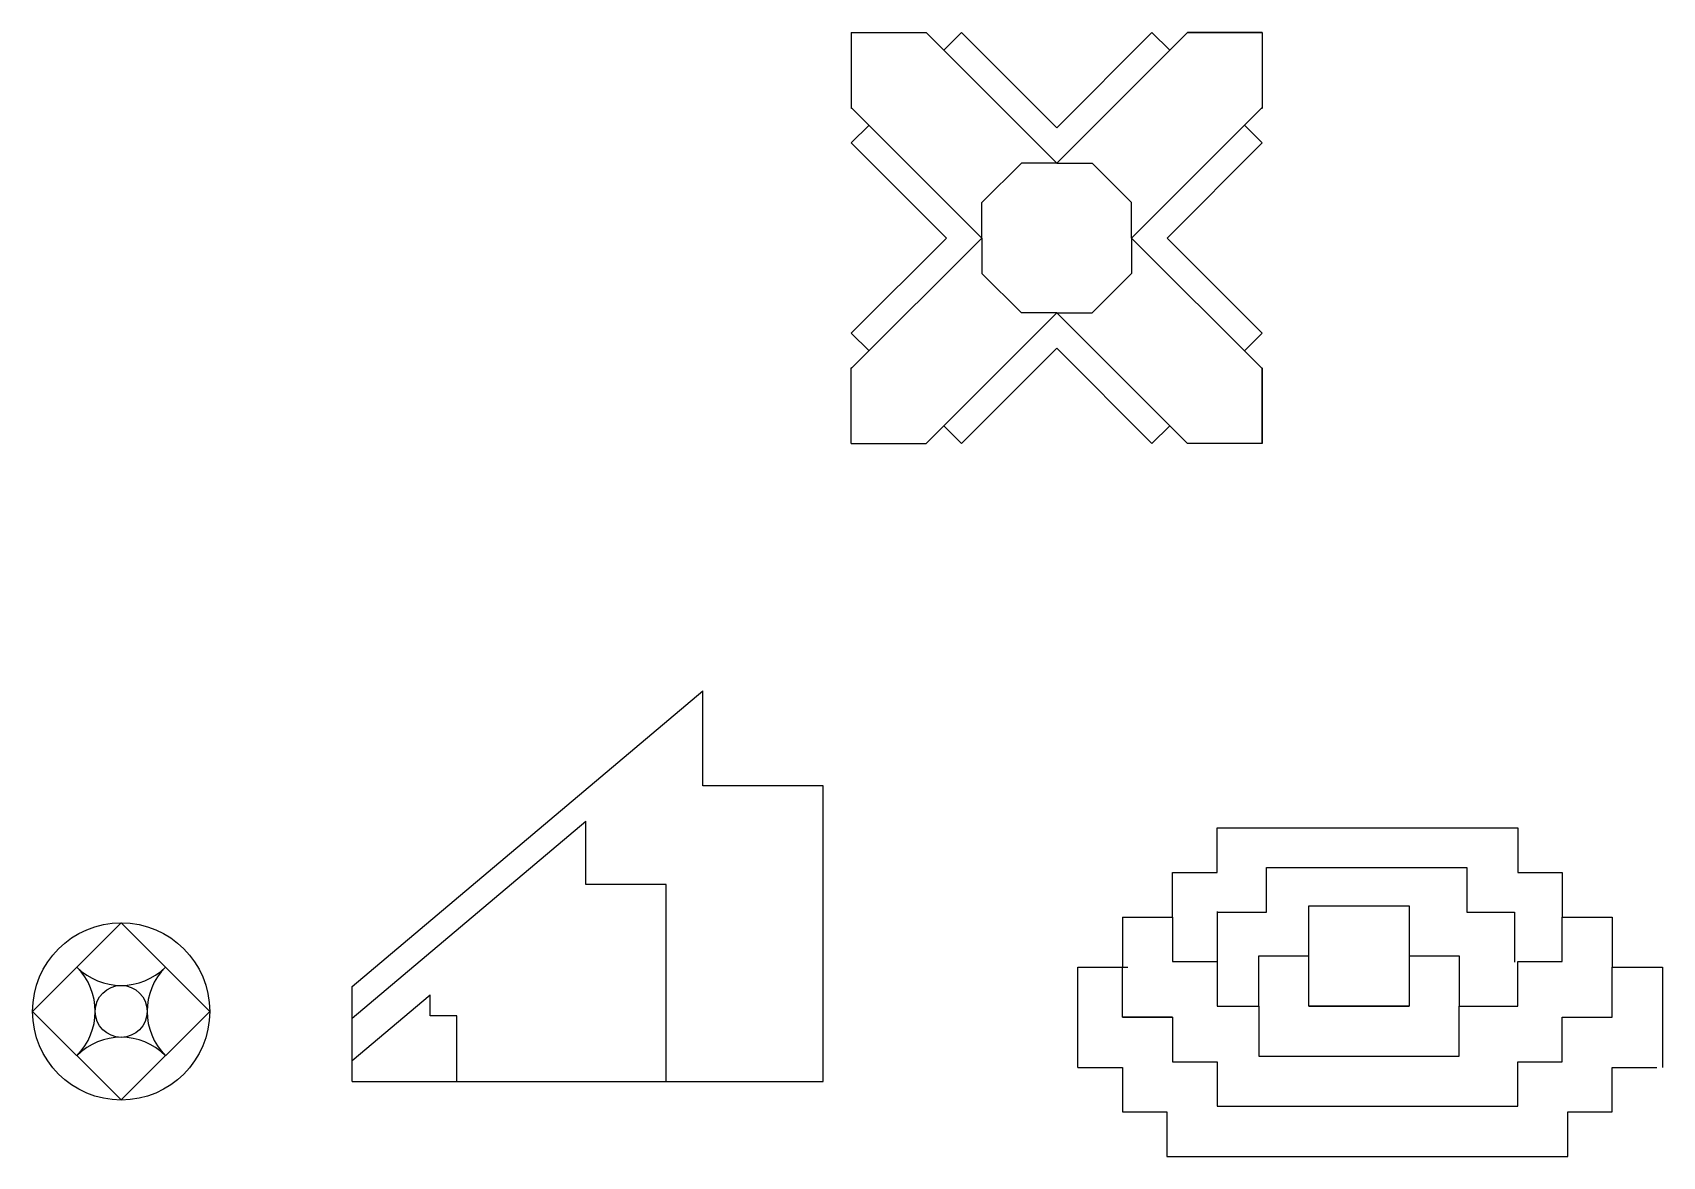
# Model space of a CAD drawing. Header units: inches. Extents: x 149 to 474, y 160 to 385.
import ezdxf

# ---------------------------------------------------------------- set-up
doc = ezdxf.new("R2010")
doc.units = ezdxf.units.IN
doc.header["$MEASUREMENT"] = 0

msp = doc.modelspace()

# ---------------------------------------------------------------- linework, layer by layer
for p, q in [((312.26, 384.69), (327.19, 384.69)), ((312.26, 384.69), (327.19, 384.69)), ((312.26, 384.69), (312.26, 369.57)), ((353.26, 358.62), (327.19, 384.69)), ((334.26, 384.69), (330.73, 381.15)), ((353.26, 365.69), (334.26, 384.69)), ((353.26, 358.62), (379.33, 384.69)), ((353.26, 365.69), (372.26, 384.69)), ((372.26, 384.69), (375.8, 381.15)), ((394.26, 384.69), (379.33, 384.69)), ((379.33, 384.69), (394.26, 384.69)), ((394.26, 384.69), (394.26, 369.57)), ((394.26, 384.69), (394.26, 369.57)), ((338.33, 343.69), (312.26, 369.76)), ((312.36, 369.66), (312.26, 369.57)), ((368.19, 343.69), (394.26, 369.76)), ((394.17, 369.66), (394.26, 369.57)), ((315.8, 366.22), (312.26, 362.69)), ((390.73, 366.22), (394.26, 362.69)), ((312.26, 362.69), (331.26, 343.69)), ((394.26, 362.69), (375.26, 343.69)), ((353.26, 358.62), (346.19, 358.62)), ((353.26, 358.62), (360.33, 358.62)), ((353.26, 358.62), (360.33, 358.62)), ((338.33, 343.69), (338.33, 350.76)), ((338.33, 343.69), (338.33, 350.76)), ((368.19, 343.69), (368.19, 350.76)), ((338.33, 343.69), (312.26, 317.62)), ((312.26, 324.69), (331.26, 343.69)), ((338.33, 343.69), (338.33, 336.62)), ((368.19, 343.69), (394.26, 317.62)), ((368.19, 343.69), (368.19, 336.62)), ((394.26, 324.69), (375.26, 343.69)), ((353.26, 328.76), (327.19, 302.69)), ((353.26, 328.76), (346.19, 328.76)), ((353.26, 328.76), (360.33, 328.76)), ((353.26, 328.76), (379.33, 302.69)), ((353.26, 328.76), (360.33, 328.76)), ((315.8, 321.15), (312.26, 324.69)), ((390.73, 321.15), (394.26, 324.69)), ((353.26, 321.69), (334.26, 302.69)), ((353.26, 321.69), (372.26, 302.69)), ((312.26, 302.69), (312.26, 317.81)), ((312.36, 317.71), (312.26, 317.81)), ((394.17, 317.71), (394.26, 317.81)), ((394.26, 302.69), (394.26, 317.81)), ((394.26, 317.81), (394.26, 302.69)), ((334.26, 302.69), (330.73, 306.22)), ((372.26, 302.69), (375.8, 306.22)), ((312.26, 302.69), (327.19, 302.69)), ((394.26, 302.69), (379.33, 302.69)), ((366.35, 208.18), (366.35, 198.18)), ((385.24, 209.29), (385.24, 199.29)), ((403.57, 190.4), (403.57, 210.4)), ((403.57, 210.4), (423.57, 210.4)), ((403.57, 210.4), (423.57, 210.4)), ((423.57, 210.4), (423.57, 190.4)), ((444.59, 209.16), (444.59, 199.16)), ((464.12, 208.18), (464.12, 198.18)), ((148.87, 189.34), (166.55, 207.02)), ((166.55, 207.02), (184.23, 189.34)), ((393.57, 190.4), (393.57, 200.4)), ((393.57, 200.4), (403.57, 200.4)), ((423.57, 200.4), (433.57, 200.4)), ((433.57, 200.4), (433.57, 190.4)), ((357.46, 178.18), (357.46, 198.18)), ((357.46, 198.18), (367.46, 198.18)), ((366.35, 188.18), (366.35, 198.18)), ((464.12, 188.18), (464.12, 198.18)), ((464.12, 198.18), (474.12, 198.18)), ((474.12, 198.18), (474.12, 178.18)), ((166.55, 171.67), (148.87, 189.34)), ((184.23, 189.34), (166.55, 171.67)), ((393.57, 190.4), (393.57, 180.4)), ((423.57, 190.4), (403.57, 190.4)), ((433.57, 180.4), (433.57, 190.4)), ((376.35, 188.18), (366.35, 188.18)), ((454.12, 188.18), (464.12, 188.18)), ((393.57, 180.4), (433.57, 180.4))]:
    msp.add_line(p, q)
for points in [[(353.26, 365.69)], [(368.19, 343.69)], [(375.26, 343.69)]]:
    msp.add_lwpolyline(points, close=True)
for points in [[(338.33, 350.76), (346.19, 358.62)], [(346.19, 358.62), (338.33, 350.76)], [(368.19, 350.76), (360.33, 358.62)], [(368.19, 350.76), (360.33, 358.62)], [(338.33, 336.62), (346.19, 328.76)], [(360.33, 328.76), (368.19, 336.62)], [(368.19, 336.62), (360.33, 328.76)], [(212.65, 175.34), (306.65, 175.34), (306.65, 234.34), (282.65, 234.34), (282.65, 253.34)], [(212.65, 175.34), (212.65, 194.34), (282.65, 253.34)], [(212.65, 175.34), (275.31, 175.34), (275.31, 214.67), (259.31, 214.67), (259.31, 227.34)], [(212.65, 175.34), (212.65, 188), (259.31, 227.34)], [(366.35, 208.18), (376.35, 208.18), (376.35, 217.07), (385.24, 217.07), (385.24, 225.96), (445.24, 225.96), (445.24, 217.07), (454.12, 217.07), (454.12, 208.18), (464.12, 208.18)], [(385.24, 209.16), (395.11, 209.16), (395.11, 218.04), (435.11, 218.04), (435.11, 209.16), (444.59, 209.16)], [(366.35, 208.18), (376.35, 208.18), (376.35, 199.29), (385.24, 199.29), (385.24, 190.4), (393.57, 190.4)], [(433.57, 190.4), (445.24, 190.4), (445.24, 199.29), (454.12, 199.29), (454.12, 208.18), (464.12, 208.18)], [(212.65, 175.34), (233.53, 175.34), (233.53, 188.45), (228.2, 188.45), (228.2, 192.67)], [(212.65, 175.34), (212.65, 179.56), (228.2, 192.67)], [(403.57, 190.4), (423.57, 190.4)], [(366.35, 188.18), (376.35, 188.18), (376.35, 179.29), (385.24, 179.29), (385.24, 170.4), (445.24, 170.4), (445.24, 179.29), (454.12, 179.29), (454.12, 188.18), (464.12, 188.18)], [(357.46, 178.18), (366.35, 178.18), (366.35, 169.29), (375.24, 169.29), (375.24, 160.4), (455.24, 160.4), (455.24, 169.29), (464.12, 169.29), (464.12, 178.18), (473.01, 178.18)]]:
    msp.add_lwpolyline(points)
for radius in [17.68, 5.18]:
    msp.add_circle((166.55, 189.34), radius)
for centre, start, end in [((166.55, 207.02), 225, 315), ((148.87, 189.34), 315, 45), ((184.23, 189.34), 135, 225), ((166.55, 171.67), 45, 135)]:
    msp.add_arc(centre, 12.5, start, end)

doc.saveas('drawing.dxf')
